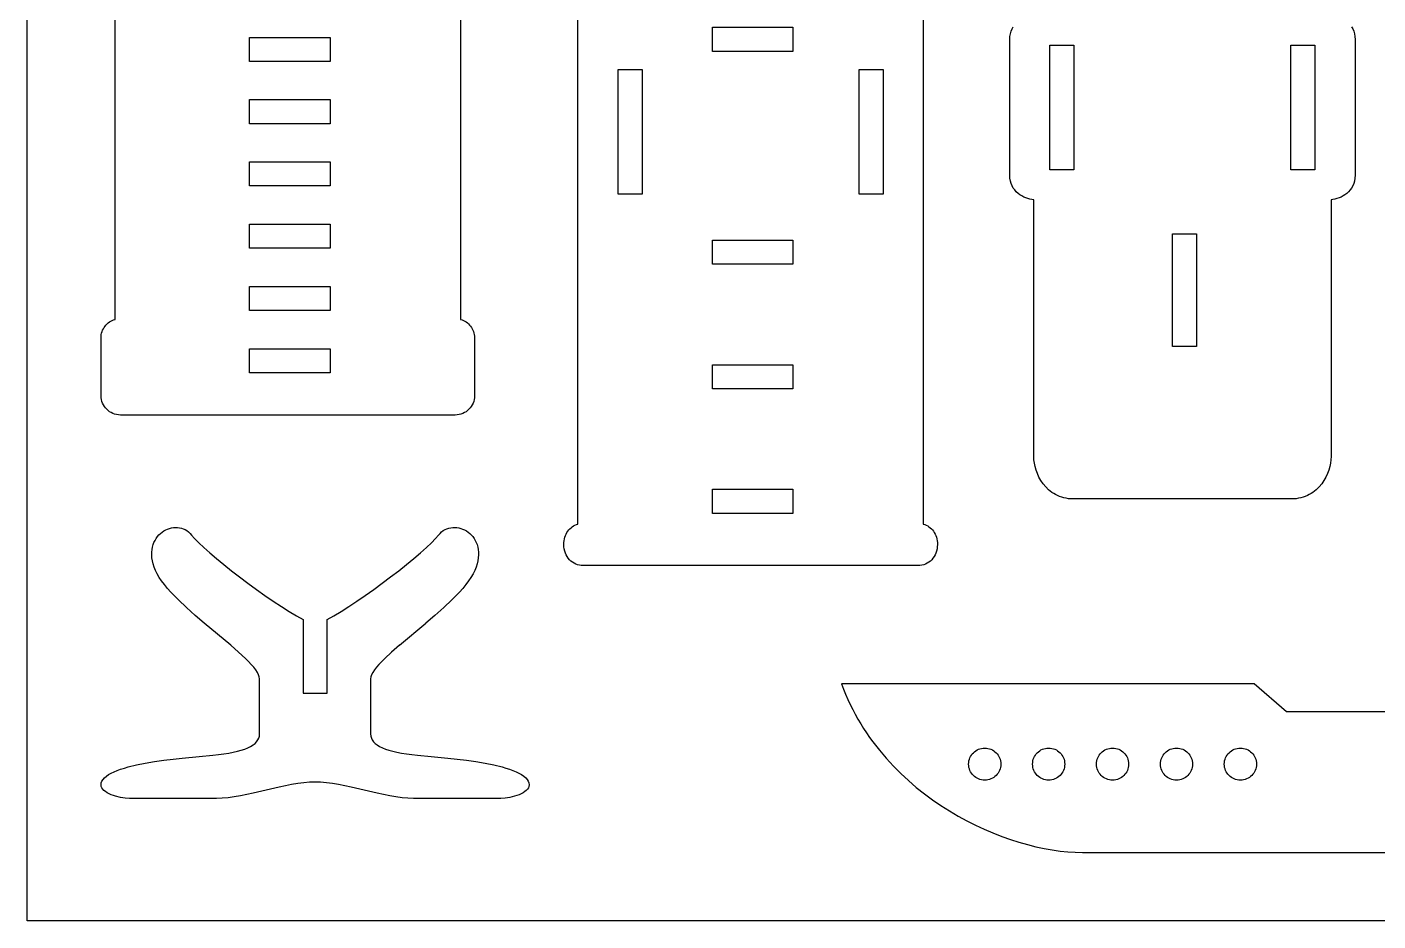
# Model space of a CAD drawing. Extents: x -4267 to 4267, y -2692 to 2692.
# Drawn here: x 60 to 2081, y 48 to 1385 of the extents above; entities that cross this region are included whole.
import ezdxf

# ---------------------------------------------------------------- set-up
doc = ezdxf.new("R2010")
doc.units = 0
doc.header["$MEASUREMENT"] = 0
doc.layers.get('0').update_dxf_attribs({"linetype": 'CONTINUOUS'})

msp = doc.modelspace()

# ---------------------------------------------------------------- linework, layer by layer
for p, q in [((60.1, 48.1), (60.1, 2692.4)), ((191.8, 948.1), (191.8, 2206.4)), ((708.7, 2206.4), (708.7, 948.1)), ((884.3, 641.7), (884.3, 1891)), ((1401.1, 1891), (1401.1, 641.7)), ((1085.6, 1349), (1085.6, 1385)), ((1085.6, 1385), (1205.8, 1385)), ((1205.8, 1385), (1205.8, 1349)), ((1530.6, 1371.1), (1531.3, 1375.2)), ((1531.3, 1375.2), (1532.4, 1379)), ((1532.4, 1379), (1533.9, 1382.6)), ((1533.9, 1382.6), (1535.7, 1385.8)), ((2041.8, 1385.8), (2043.6, 1382.6)), ((2043.6, 1382.6), (2045.1, 1379)), ((2045.1, 1379), (2046.2, 1375.2)), ((2046.2, 1375.2), (2046.9, 1371.1)), ((393.2, 1333.9), (393.2, 1369.9)), ((393.2, 1369.9), (513.4, 1369.9)), ((513.4, 1369.9), (513.4, 1333.9)), ((1530.3, 1366.7), (1530.6, 1371.1)), ((1530.3, 1163.6), (1530.3, 1366.7)), ((1590.4, 1358.3), (1626.5, 1358.3)), ((1590.4, 1172), (1590.4, 1358.3)), ((1626.5, 1358.3), (1626.5, 1172)), ((1951, 1172), (1951, 1358.3)), ((1951, 1358.3), (1987, 1358.3)), ((1987, 1358.3), (1987, 1172)), ((2046.9, 1371.1), (2047.1, 1366.7)), ((2047.1, 1366.7), (2047.1, 1163.6)), ((1205.8, 1349), (1085.6, 1349)), ((513.4, 1333.9), (393.2, 1333.9)), ((944.4, 1321.9), (980.5, 1321.9)), ((944.4, 1135.6), (944.4, 1321.9)), ((980.5, 1321.9), (980.5, 1135.6)), ((1305, 1135.6), (1305, 1321.9)), ((1305, 1321.9), (1341, 1321.9)), ((1341, 1321.9), (1341, 1135.6)), ((393.2, 1240.7), (393.2, 1276.8)), ((393.2, 1276.8), (513.4, 1276.8)), ((513.4, 1276.8), (513.4, 1240.7)), ((513.4, 1240.7), (393.2, 1240.7)), ((393.2, 1183.6), (513.4, 1183.6)), ((393.2, 1147.6), (393.2, 1183.6)), ((513.4, 1183.6), (513.4, 1147.6)), ((1530.6, 1159.2), (1530.3, 1163.6)), ((1531.3, 1155), (1530.6, 1159.2)), ((1532.4, 1151.2), (1531.3, 1155)), ((1626.5, 1172), (1590.4, 1172)), ((1987, 1172), (1951, 1172)), ((2046.2, 1155), (2045.1, 1151.2)), ((2046.9, 1159.2), (2046.2, 1155)), ((2047.1, 1163.6), (2046.9, 1159.2)), ((513.4, 1147.6), (393.2, 1147.6)), ((980.5, 1135.6), (944.4, 1135.6)), ((1341, 1135.6), (1305, 1135.6)), ((1533.9, 1147.7), (1532.4, 1151.2)), ((1535.7, 1144.5), (1533.9, 1147.7)), ((1537.8, 1141.6), (1535.7, 1144.5)), ((1540.2, 1138.9), (1537.8, 1141.6)), ((1542.8, 1136.6), (1540.2, 1138.9)), ((1545.6, 1134.5), (1542.8, 1136.6)), ((1548.5, 1132.7), (1545.6, 1134.5)), ((1551.5, 1131.1), (1548.5, 1132.7)), ((2029, 1132.7), (2026, 1131.1)), ((2031.9, 1134.5), (2029, 1132.7)), ((2034.7, 1136.6), (2031.9, 1134.5)), ((2037.3, 1138.9), (2034.7, 1136.6)), ((2039.6, 1141.6), (2037.3, 1138.9)), ((2041.8, 1144.5), (2039.6, 1141.6)), ((2043.6, 1147.7), (2041.8, 1144.5)), ((2045.1, 1151.2), (2043.6, 1147.7)), ((1554.5, 1129.8), (1551.5, 1131.1)), ((1557.6, 1128.8), (1554.5, 1129.8)), ((1560.6, 1127.9), (1557.6, 1128.8)), ((1563.5, 1127.4), (1560.6, 1127.9)), ((1566.4, 1127), (1563.5, 1127.4)), ((1566.4, 742.7), (1566.4, 1127)), ((2013.9, 1127.4), (2011.1, 1127)), ((2011.1, 1127), (2011.1, 742.7)), ((2016.9, 1127.9), (2013.9, 1127.4)), ((2019.9, 1128.8), (2016.9, 1127.9)), ((2023, 1129.8), (2019.9, 1128.8)), ((2026, 1131.1), (2023, 1129.8)), ((393.2, 1054.4), (393.2, 1090.5)), ((393.2, 1090.5), (513.4, 1090.5)), ((513.4, 1090.5), (513.4, 1054.4)), ((1773.7, 907.5), (1773.7, 1075.8)), ((1773.7, 1075.8), (1809.8, 1075.8)), ((1809.8, 1075.8), (1809.8, 907.5)), ((513.4, 1054.4), (393.2, 1054.4)), ((1085.6, 1066.5), (1205.8, 1066.5)), ((1085.6, 1030.4), (1085.6, 1066.5)), ((1205.8, 1066.5), (1205.8, 1030.4)), ((1205.8, 1030.4), (1085.6, 1030.4)), ((393.2, 961.3), (393.2, 997.3)), ((393.2, 997.3), (513.4, 997.3)), ((513.4, 997.3), (513.4, 961.3)), ((513.4, 961.3), (393.2, 961.3)), ((172.4, 929.8), (173.2, 931.9)), ((173.2, 931.9), (174.3, 934)), ((174.3, 934), (175.4, 936)), ((175.4, 936), (176.8, 937.9)), ((176.8, 937.9), (178.2, 939.6)), ((178.2, 939.6), (179.9, 941.3)), ((179.9, 941.3), (181.6, 942.8)), ((181.6, 942.8), (183.4, 944.2)), ((183.4, 944.2), (185.4, 945.4)), ((185.4, 945.4), (187.5, 946.5)), ((187.5, 946.5), (189.6, 947.4)), ((189.6, 947.4), (191.8, 948.1)), ((708.7, 948.1), (710.9, 947.4)), ((710.9, 947.4), (713, 946.5)), ((713, 946.5), (715.1, 945.4)), ((715.1, 945.4), (717.1, 944.2)), ((717.1, 944.2), (718.9, 942.8)), ((718.9, 942.8), (720.6, 941.3)), ((720.6, 941.3), (722.2, 939.6)), ((722.2, 939.6), (723.7, 937.9)), ((723.7, 937.9), (725, 936)), ((725, 936), (726.2, 934)), ((726.2, 934), (727.3, 931.9)), ((727.3, 931.9), (728.1, 929.8)), ((728.1, 929.8), (728.8, 927.5)), ((170.8, 920.4), (170.9, 922.8)), ((170.8, 833.8), (170.8, 920.4)), ((170.9, 922.8), (171.2, 925.2)), ((171.2, 925.2), (171.7, 927.5)), ((171.7, 927.5), (172.4, 929.8)), ((728.8, 927.5), (729.3, 925.2)), ((729.3, 925.2), (729.6, 922.8)), ((729.6, 922.8), (729.7, 920.4)), ((729.7, 920.4), (729.7, 833.8)), ((393.2, 868.1), (393.2, 904.2)), ((393.2, 904.2), (513.4, 904.2)), ((513.4, 904.2), (513.4, 868.1)), ((1809.8, 907.5), (1773.7, 907.5)), ((1085.6, 844.1), (1085.6, 880.2)), ((1085.6, 880.2), (1205.8, 880.2)), ((1205.8, 880.2), (1205.8, 844.1)), ((513.4, 868.1), (393.2, 868.1)), ((170.9, 830.9), (170.8, 833.8)), ((171.4, 828.1), (170.9, 830.9)), ((729.5, 830.9), (729.1, 828.1)), ((729.7, 833.8), (729.5, 830.9)), ((1205.8, 844.1), (1085.6, 844.1)), ((172.1, 825.3), (171.4, 828.1)), ((173.1, 822.7), (172.1, 825.3)), ((174.3, 820.1), (173.1, 822.7)), ((175.8, 817.8), (174.3, 820.1)), ((177.5, 815.5), (175.8, 817.8)), ((179.3, 813.5), (177.5, 815.5)), ((181.4, 811.6), (179.3, 813.5)), ((183.6, 809.9), (181.4, 811.6)), ((186, 808.5), (183.6, 809.9)), ((188.6, 807.3), (186, 808.5)), ((714.5, 808.5), (711.9, 807.3)), ((716.9, 809.9), (714.5, 808.5)), ((719.1, 811.6), (716.9, 809.9)), ((721.2, 813.5), (719.1, 811.6)), ((723, 815.5), (721.2, 813.5)), ((724.7, 817.7), (723, 815.5)), ((726.2, 820.1), (724.7, 817.7)), ((727.4, 822.6), (726.2, 820.1)), ((728.4, 825.3), (727.4, 822.6)), ((729.1, 828.1), (728.4, 825.3)), ((191.2, 806.3), (188.6, 807.3)), ((194, 805.6), (191.2, 806.3)), ((196.9, 805.1), (194, 805.6)), ((199.8, 805), (196.9, 805.1)), ((700.7, 805), (199.8, 805)), ((703.6, 805.1), (700.7, 805)), ((706.5, 805.6), (703.6, 805.1)), ((709.3, 806.3), (706.5, 805.6)), ((711.9, 807.3), (709.3, 806.3)), ((1566.6, 738.1), (1566.4, 742.7)), ((1567.2, 733.1), (1566.6, 738.1)), ((1568.2, 728), (1567.2, 733.1)), ((1569.7, 722.7), (1568.2, 728)), ((2009.2, 728), (2007.7, 722.7)), ((2010.3, 733.1), (2009.2, 728)), ((2010.9, 738.1), (2010.3, 733.1)), ((2011.1, 742.7), (2010.9, 738.1)), ((1571.7, 717.4), (1569.7, 722.7)), ((1574.1, 712.1), (1571.7, 717.4)), ((1576.9, 707), (1574.1, 712.1)), ((2003.4, 712.1), (2000.5, 707)), ((2005.8, 717.4), (2003.4, 712.1)), ((2007.7, 722.7), (2005.8, 717.4)), ((1085.6, 657.8), (1085.6, 693.9)), ((1085.6, 693.9), (1205.8, 693.9)), ((1205.8, 693.9), (1205.8, 657.8)), ((1580.3, 702.1), (1576.9, 707)), ((1584.2, 697.4), (1580.3, 702.1)), ((1588.5, 693.1), (1584.2, 697.4)), ((1593.4, 689.2), (1588.5, 693.1)), ((1596.1, 687.5), (1593.4, 689.2)), ((1598.9, 685.9), (1596.1, 687.5)), ((1981.4, 687.5), (1978.6, 685.9)), ((1984, 689.2), (1981.4, 687.5)), ((1988.9, 693.1), (1984, 689.2)), ((1993.3, 697.4), (1988.9, 693.1)), ((1997.2, 702), (1993.3, 697.4)), ((2000.5, 707), (1997.2, 702)), ((1601.8, 684.4), (1598.9, 685.9)), ((1604.9, 683.2), (1601.8, 684.4)), ((1608.1, 682), (1604.9, 683.2)), ((1611.4, 681.1), (1608.1, 682)), ((1614.9, 680.4), (1611.4, 681.1)), ((1618.5, 679.8), (1614.9, 680.4)), ((1622.3, 679.5), (1618.5, 679.8)), ((1626.2, 679.4), (1622.3, 679.5)), ((1951.2, 679.4), (1626.2, 679.4)), ((1955.2, 679.5), (1951.2, 679.4)), ((1958.9, 679.8), (1955.2, 679.5)), ((1962.6, 680.4), (1958.9, 679.8)), ((1966.1, 681.1), (1962.6, 680.4)), ((1969.4, 682), (1966.1, 681.1)), ((1972.6, 683.2), (1969.4, 682)), ((1975.7, 684.4), (1972.6, 683.2)), ((1978.6, 685.9), (1975.7, 684.4)), ((1205.8, 657.8), (1085.6, 657.8)), ((257.4, 625.6), (259.8, 627.9)), ((259.8, 627.9), (262.2, 629.9)), ((262.2, 629.9), (264.9, 631.7)), ((264.9, 631.7), (267.6, 633.2)), ((267.6, 633.2), (270.4, 634.4)), ((270.4, 634.4), (273.3, 635.4)), ((273.3, 635.4), (276.3, 636.2)), ((276.3, 636.2), (279.3, 636.7)), ((279.3, 636.7), (282.2, 636.9)), ((282.2, 636.9), (285.2, 636.8)), ((285.2, 636.8), (288.2, 636.4)), ((288.2, 636.4), (291.1, 635.7)), ((291.1, 635.7), (293.9, 634.8)), ((293.9, 634.8), (296.7, 633.5)), ((296.7, 633.5), (299.3, 632)), ((299.3, 632), (301.8, 630.1)), ((301.8, 630.1), (304.1, 627.9)), ((304.1, 627.9), (306.3, 625.4)), ((675.9, 625.4), (678.1, 627.9)), ((678.1, 627.9), (680.4, 630.1)), ((680.4, 630.1), (682.9, 632)), ((682.9, 632), (685.6, 633.5)), ((685.6, 633.5), (688.3, 634.8)), ((688.3, 634.8), (691.1, 635.7)), ((691.1, 635.7), (694, 636.4)), ((694, 636.4), (697, 636.8)), ((697, 636.8), (700, 636.9)), ((700, 636.9), (703, 636.7)), ((703, 636.7), (705.9, 636.2)), ((705.9, 636.2), (708.9, 635.4)), ((708.9, 635.4), (711.8, 634.4)), ((711.8, 634.4), (714.6, 633.2)), ((714.6, 633.2), (717.4, 631.7)), ((717.4, 631.7), (720, 629.9)), ((720, 629.9), (722.5, 627.9)), ((722.5, 627.9), (724.8, 625.6)), ((865.7, 624.6), (866.7, 626.9)), ((866.7, 626.9), (867.9, 629.1)), ((867.9, 629.1), (869.2, 631.1)), ((869.2, 631.1), (870.7, 633)), ((870.7, 633), (872.3, 634.7)), ((872.3, 634.7), (874.1, 636.3)), ((874.1, 636.3), (875.9, 637.7)), ((875.9, 637.7), (877.9, 639)), ((877.9, 639), (879.9, 640)), ((879.9, 640), (882.1, 641)), ((882.1, 641), (884.3, 641.7)), ((1401.1, 641.7), (1403.4, 641)), ((1403.4, 641), (1405.5, 640)), ((1405.5, 640), (1407.6, 639)), ((1407.6, 639), (1409.5, 637.7)), ((1409.5, 637.7), (1411.4, 636.3)), ((1411.4, 636.3), (1413.1, 634.7)), ((1413.1, 634.7), (1414.7, 633)), ((1414.7, 633), (1416.2, 631.1)), ((1416.2, 631.1), (1417.5, 629.1)), ((1417.5, 629.1), (1418.7, 626.9)), ((1418.7, 626.9), (1419.7, 624.6)), ((247.1, 603.8), (247.8, 607.5)), ((247.8, 607.5), (248.8, 611.1)), ((248.8, 611.1), (250, 614.4)), ((250, 614.4), (251.6, 617.5)), ((251.6, 617.5), (253.3, 620.5)), ((253.3, 620.5), (255.3, 623.2)), ((255.3, 623.2), (257.4, 625.6)), ((306.3, 625.4), (310.9, 620.1)), ((310.9, 620.1), (317, 613.8)), ((317, 613.8), (324.6, 606.7)), ((324.6, 606.7), (333.5, 598.8)), ((648.7, 598.8), (657.6, 606.7)), ((657.6, 606.7), (665.2, 613.8)), ((665.2, 613.8), (671.4, 620.1)), ((671.4, 620.1), (675.9, 625.4)), ((724.8, 625.6), (726.9, 623.2)), ((726.9, 623.2), (728.9, 620.5)), ((728.9, 620.5), (730.7, 617.5)), ((730.7, 617.5), (732.2, 614.4)), ((732.2, 614.4), (733.4, 611.1)), ((733.4, 611.1), (734.4, 607.5)), ((734.4, 607.5), (735.1, 603.8)), ((863.3, 611.3), (863.4, 614.2)), ((863.4, 607.8), (863.3, 611.3)), ((863.4, 614.2), (863.7, 617)), ((863.9, 604.6), (863.4, 607.8)), ((863.7, 617), (864.2, 619.6)), ((864.2, 619.6), (864.9, 622.2)), ((864.9, 622.2), (865.7, 624.6)), ((1419.7, 624.6), (1420.6, 622.2)), ((1420.6, 622.2), (1421.3, 619.6)), ((1421.3, 619.6), (1421.8, 617)), ((1422, 607.8), (1421.6, 604.6)), ((1421.8, 617), (1422.1, 614.2)), ((1422.2, 611.3), (1422, 607.8)), ((1422.1, 614.2), (1422.2, 611.3)), ((246.7, 599.8), (247.1, 603.8)), ((246.7, 595.7), (246.7, 599.8)), ((247, 591.4), (246.7, 595.7)), ((247.7, 586.9), (247, 591.4)), ((248.8, 582.2), (247.7, 586.9)), ((333.5, 598.8), (343.5, 590.3)), ((343.5, 590.3), (354.4, 581.4)), ((627.8, 581.4), (638.7, 590.3)), ((638.7, 590.3), (648.7, 598.8)), ((734.5, 586.9), (733.4, 582.2)), ((735.2, 591.4), (734.5, 586.9)), ((735.1, 603.8), (735.5, 599.8)), ((735.5, 595.7), (735.2, 591.4)), ((735.5, 599.8), (735.5, 595.7)), ((864.6, 601.5), (863.9, 604.6)), ((865.6, 598.5), (864.6, 601.5)), ((866.8, 595.7), (865.6, 598.5)), ((868.2, 593.1), (866.8, 595.7)), ((869.9, 590.7), (868.2, 593.1)), ((871.8, 588.5), (869.9, 590.7)), ((873.9, 586.5), (871.8, 588.5)), ((876.1, 584.8), (873.9, 586.5)), ((1411.6, 586.5), (1409.3, 584.8)), ((1413.6, 588.5), (1411.6, 586.5)), ((1415.5, 590.7), (1413.6, 588.5)), ((1417.2, 593.1), (1415.5, 590.7)), ((1418.6, 595.7), (1417.2, 593.1)), ((1419.9, 598.5), (1418.6, 595.7)), ((1420.9, 601.5), (1419.9, 598.5)), ((1421.6, 604.6), (1420.9, 601.5)), ((250.4, 577.4), (248.8, 582.2)), ((252.3, 572.4), (250.4, 577.4)), ((254.8, 567.3), (252.3, 572.4)), ((257.9, 562), (254.8, 567.3)), ((354.4, 581.4), (366, 572.1)), ((366, 572.1), (378.2, 562.7)), ((604.1, 562.7), (616.2, 572.1)), ((616.2, 572.1), (627.8, 581.4)), ((727.4, 567.3), (724.3, 562)), ((729.9, 572.4), (727.4, 567.3)), ((731.9, 577.4), (729.9, 572.4)), ((733.4, 582.2), (731.9, 577.4)), ((878.5, 583.3), (876.1, 584.8)), ((881, 582), (878.5, 583.3)), ((883.7, 581), (881, 582)), ((886.5, 580.3), (883.7, 581)), ((889.3, 579.9), (886.5, 580.3)), ((892.3, 579.7), (889.3, 579.9)), ((1393.2, 579.7), (892.3, 579.7)), ((1396.1, 579.9), (1393.2, 579.7)), ((1399, 580.3), (1396.1, 579.9)), ((1401.7, 581), (1399, 580.3)), ((1404.4, 582), (1401.7, 581)), ((1406.9, 583.3), (1404.4, 582)), ((1409.3, 584.8), (1406.9, 583.3)), ((261.5, 556.7), (257.9, 562)), ((265.7, 551.2), (261.5, 556.7)), ((270.3, 545.6), (265.7, 551.2)), ((378.2, 562.7), (390.7, 553.3)), ((390.7, 553.3), (403.4, 544)), ((578.9, 544), (591.6, 553.3)), ((591.6, 553.3), (604.1, 562.7)), ((716.5, 551.2), (711.9, 545.6)), ((720.7, 556.7), (716.5, 551.2)), ((724.3, 562), (720.7, 556.7)), ((275.3, 540), (270.3, 545.6)), ((280.7, 534.3), (275.3, 540)), ((286.5, 528.5), (280.7, 534.3)), ((298.7, 516.9), (286.5, 528.5)), ((403.4, 544), (416, 535)), ((416, 535), (428.5, 526.4)), ((428.5, 526.4), (440.7, 518.3)), ((541.5, 518.3), (553.7, 526.4)), ((553.7, 526.4), (566.2, 535)), ((566.2, 535), (578.9, 544)), ((695.7, 528.5), (683.5, 516.9)), ((701.5, 534.3), (695.7, 528.5)), ((706.9, 540), (701.5, 534.3)), ((711.9, 545.6), (706.9, 540)), ((311.8, 505.3), (298.7, 516.9)), ((440.7, 518.3), (452.3, 511)), ((452.3, 511), (463.1, 504.5)), ((519.1, 504.5), (529.9, 511)), ((529.9, 511), (541.5, 518.3)), ((683.5, 516.9), (670.4, 505.3)), ((325.3, 493.7), (311.8, 505.3)), ((364.9, 460.5), (325.3, 493.7)), ((463.1, 504.5), (473.1, 498.9)), ((473.1, 498.9), (473.1, 388.9)), ((509.1, 498.9), (519.1, 504.5)), ((509.1, 388.9), (509.1, 498.9)), ((617.3, 460.5), (656.9, 493.7)), ((670.4, 505.3), (656.9, 493.7)), ((376.6, 450.3), (364.9, 460.5)), ((386.9, 440.7), (376.6, 450.3)), ((605.6, 450.3), (595.3, 440.7)), ((617.3, 460.5), (605.6, 450.3)), ((391.5, 436.1), (386.9, 440.7)), ((395.6, 431.8), (391.5, 436.1)), ((399.2, 427.6), (395.6, 431.8)), ((402.2, 423.7), (399.2, 427.6)), ((583, 427.6), (580, 423.7)), ((586.6, 431.8), (583, 427.6)), ((590.7, 436.1), (586.6, 431.8)), ((595.3, 440.7), (590.7, 436.1)), ((404.7, 420), (402.2, 423.7)), ((406.5, 416.5), (404.7, 420)), ((407.6, 413.3), (406.5, 416.5)), ((408, 410.4), (407.6, 413.3)), ((408, 327.8), (408, 410.4)), ((574.6, 413.3), (574.2, 410.4)), ((574.2, 410.4), (574.2, 327.8)), ((575.7, 416.5), (574.6, 413.3)), ((577.5, 420), (575.7, 416.5)), ((580, 423.7), (577.5, 420)), ((473.1, 388.9), (509.1, 388.9)), ((1896.3, 403), (1278.7, 403)), ((1278.7, 403), (1281.7, 395)), ((1281.7, 395), (1284.9, 387.2)), ((1284.9, 387.2), (1288.3, 379.5)), ((1944.4, 360.9), (1896.3, 403)), ((1288.3, 379.5), (1291.8, 372)), ((1291.8, 372), (1295.5, 364.5)), ((1295.5, 364.5), (1299.3, 357.3)), ((1299.3, 357.3), (1303.3, 350.1)), ((1303.3, 350.1), (1307.5, 343.1)), ((4180.3, 360.9), (1944.4, 360.9)), ((406.9, 321.8), (407.7, 324.7)), ((407.7, 324.7), (408, 327.8)), ((574.2, 327.8), (574.5, 324.7)), ((574.5, 324.7), (575.3, 321.8)), ((1307.5, 343.1), (1311.8, 336.1)), ((1311.8, 336.1), (1316.2, 329.4)), ((1316.2, 329.4), (1320.8, 322.7)), ((374.9, 301.9), (380.7, 303.5)), ((380.7, 303.5), (385.9, 305.3)), ((385.9, 305.3), (390.5, 307.2)), ((390.5, 307.2), (394.6, 309.2)), ((394.6, 309.2), (398.2, 311.4)), ((398.2, 311.4), (401.2, 313.8)), ((401.2, 313.8), (403.6, 316.3)), ((403.6, 316.3), (405.5, 319)), ((405.5, 319), (406.9, 321.8)), ((575.3, 321.8), (576.7, 319)), ((576.7, 319), (578.6, 316.3)), ((578.6, 316.3), (581.1, 313.8)), ((581.1, 313.8), (584.1, 311.4)), ((584.1, 311.4), (587.6, 309.2)), ((587.6, 309.2), (591.7, 307.2)), ((591.7, 307.2), (596.3, 305.3)), ((596.3, 305.3), (601.5, 303.5)), ((601.5, 303.5), (607.3, 301.9)), ((1320.8, 322.7), (1325.5, 316.2)), ((1325.5, 316.2), (1335.3, 303.6)), ((1335.3, 303.6), (1345.6, 291.4)), ((1479.5, 302.7), (1481.5, 303.9)), ((1481.5, 303.9), (1483.6, 304.9)), ((1483.6, 304.9), (1485.8, 305.7)), ((1485.8, 305.7), (1488.1, 306.3)), ((1488.1, 306.3), (1490.5, 306.7)), ((1490.5, 306.7), (1493, 306.8)), ((1493, 306.8), (1495.4, 306.7)), ((1495.4, 306.7), (1497.8, 306.3)), ((1497.8, 306.3), (1500.1, 305.7)), ((1500.1, 305.7), (1502.3, 304.9)), ((1502.3, 304.9), (1504.4, 303.9)), ((1504.4, 303.9), (1506.4, 302.7)), ((1575.2, 302.7), (1577.1, 303.9)), ((1577.1, 303.9), (1579.2, 304.9)), ((1579.2, 304.9), (1581.4, 305.7)), ((1581.4, 305.7), (1583.8, 306.3)), ((1583.8, 306.3), (1586.1, 306.7)), ((1586.1, 306.7), (1588.6, 306.8)), ((1588.6, 306.8), (1591.1, 306.7)), ((1591.1, 306.7), (1593.4, 306.3)), ((1593.4, 306.3), (1595.7, 305.7)), ((1595.7, 305.7), (1598, 304.9)), ((1598, 304.9), (1600.1, 303.9)), ((1600.1, 303.9), (1602, 302.7)), ((1670.8, 302.7), (1672.8, 303.9)), ((1672.8, 303.9), (1674.9, 304.9)), ((1674.9, 304.9), (1677.1, 305.7)), ((1677.1, 305.7), (1679.4, 306.3)), ((1679.4, 306.3), (1681.8, 306.7)), ((1681.8, 306.7), (1684.2, 306.8)), ((1684.2, 306.8), (1686.7, 306.7)), ((1686.7, 306.7), (1689.1, 306.3)), ((1689.1, 306.3), (1691.4, 305.7)), ((1691.4, 305.7), (1693.6, 304.9)), ((1693.6, 304.9), (1695.7, 303.9)), ((1695.7, 303.9), (1697.7, 302.7)), ((1766.4, 302.7), (1768.4, 303.9)), ((1768.4, 303.9), (1770.5, 304.9)), ((1770.5, 304.9), (1772.7, 305.7)), ((1772.7, 305.7), (1775, 306.3)), ((1775, 306.3), (1777.4, 306.7)), ((1777.4, 306.7), (1779.8, 306.8)), ((1779.8, 306.8), (1782.3, 306.7)), ((1782.3, 306.7), (1784.7, 306.3)), ((1784.7, 306.3), (1787, 305.7)), ((1787, 305.7), (1789.2, 304.9)), ((1789.2, 304.9), (1791.3, 303.9)), ((1791.3, 303.9), (1793.3, 302.7)), ((1862, 302.7), (1864, 303.9)), ((1864, 303.9), (1866.1, 304.9)), ((1866.1, 304.9), (1868.3, 305.7)), ((1868.3, 305.7), (1870.6, 306.3)), ((1870.6, 306.3), (1873, 306.7)), ((1873, 306.7), (1875.5, 306.8)), ((1875.5, 306.8), (1877.9, 306.7)), ((1877.9, 306.7), (1880.3, 306.3)), ((1880.3, 306.3), (1882.6, 305.7)), ((1882.6, 305.7), (1884.8, 304.9)), ((1884.8, 304.9), (1886.9, 303.9)), ((1886.9, 303.9), (1888.9, 302.7)), ((223.8, 281.5), (237, 284.1)), ((237, 284.1), (250.7, 286.5)), ((250.7, 286.5), (264.7, 288.5)), ((264.7, 288.5), (278.6, 290.3)), ((278.6, 290.3), (292.3, 291.8)), ((292.3, 291.8), (317.5, 294.2)), ((317.5, 294.2), (338.1, 296.1)), ((338.1, 296.1), (346.6, 296.9)), ((346.6, 296.9), (354.5, 297.9)), ((354.5, 297.9), (361.8, 299.1)), ((361.8, 299.1), (368.7, 300.4)), ((368.7, 300.4), (374.9, 301.9)), ((607.3, 301.9), (613.5, 300.4)), ((613.5, 300.4), (620.4, 299.1)), ((620.4, 299.1), (627.7, 297.9)), ((627.7, 297.9), (635.7, 296.9)), ((635.7, 296.9), (644.1, 296.1)), ((644.1, 296.1), (664.7, 294.2)), ((664.7, 294.2), (689.9, 291.8)), ((689.9, 291.8), (703.6, 290.3)), ((703.6, 290.3), (717.5, 288.5)), ((717.5, 288.5), (731.5, 286.5)), ((731.5, 286.5), (745.3, 284.1)), ((745.3, 284.1), (758.4, 281.5)), ((1345.6, 291.4), (1356.3, 279.8)), ((1468.9, 282.8), (1469.1, 285.2)), ((1469.1, 285.2), (1469.4, 287.6)), ((1469.4, 287.6), (1470, 289.9)), ((1470, 289.9), (1470.8, 292.1)), ((1470.8, 292.1), (1471.8, 294.2)), ((1471.8, 294.2), (1473, 296.2)), ((1473, 296.2), (1474.4, 298.1)), ((1474.4, 298.1), (1476, 299.8)), ((1476, 299.8), (1477.7, 301.3)), ((1477.7, 301.3), (1479.5, 302.7)), ((1506.4, 302.7), (1508.3, 301.3)), ((1508.3, 301.3), (1510, 299.8)), ((1510, 299.8), (1511.5, 298.1)), ((1511.5, 298.1), (1512.9, 296.2)), ((1512.9, 296.2), (1514.1, 294.2)), ((1514.1, 294.2), (1515.1, 292.1)), ((1515.1, 292.1), (1515.9, 289.9)), ((1515.9, 289.9), (1516.5, 287.6)), ((1516.5, 287.6), (1516.9, 285.2)), ((1516.9, 285.2), (1517, 282.8)), ((1564.6, 282.8), (1564.7, 285.2)), ((1564.7, 285.2), (1565, 287.6)), ((1565, 287.6), (1565.6, 289.9)), ((1565.6, 289.9), (1566.4, 292.1)), ((1566.4, 292.1), (1567.5, 294.2)), ((1567.5, 294.2), (1568.7, 296.2)), ((1568.7, 296.2), (1570, 298.1)), ((1570, 298.1), (1571.6, 299.8)), ((1571.6, 299.8), (1573.3, 301.3)), ((1573.3, 301.3), (1575.2, 302.7)), ((1602, 302.7), (1603.9, 301.3)), ((1603.9, 301.3), (1605.6, 299.8)), ((1605.6, 299.8), (1607.1, 298.1)), ((1607.1, 298.1), (1608.5, 296.2)), ((1608.5, 296.2), (1609.7, 294.2)), ((1609.7, 294.2), (1610.7, 292.1)), ((1610.7, 292.1), (1611.6, 289.9)), ((1611.6, 289.9), (1612.1, 287.6)), ((1612.1, 287.6), (1612.5, 285.2)), ((1612.5, 285.2), (1612.6, 282.8)), ((1660.2, 282.8), (1660.3, 285.2)), ((1660.3, 285.2), (1660.7, 287.6)), ((1660.7, 287.6), (1661.3, 289.9)), ((1661.3, 289.9), (1662.1, 292.1)), ((1662.1, 292.1), (1663.1, 294.2)), ((1663.1, 294.2), (1664.3, 296.2)), ((1664.3, 296.2), (1665.7, 298.1)), ((1665.7, 298.1), (1667.2, 299.8)), ((1667.2, 299.8), (1668.9, 301.3)), ((1668.9, 301.3), (1670.8, 302.7)), ((1697.7, 302.7), (1699.5, 301.3)), ((1699.5, 301.3), (1701.2, 299.8)), ((1701.2, 299.8), (1702.8, 298.1)), ((1702.8, 298.1), (1704.1, 296.2)), ((1704.1, 296.2), (1705.4, 294.2)), ((1705.4, 294.2), (1706.4, 292.1)), ((1706.4, 292.1), (1707.2, 289.9)), ((1707.2, 289.9), (1707.8, 287.6)), ((1707.8, 287.6), (1708.1, 285.2)), ((1708.1, 285.2), (1708.3, 282.8)), ((1755.8, 282.8), (1755.9, 285.2)), ((1755.9, 285.2), (1756.3, 287.6)), ((1756.3, 287.6), (1756.9, 289.9)), ((1756.9, 289.9), (1757.7, 292.1)), ((1757.7, 292.1), (1758.7, 294.2)), ((1758.7, 294.2), (1759.9, 296.2)), ((1759.9, 296.2), (1761.3, 298.1)), ((1761.3, 298.1), (1762.8, 299.8)), ((1762.8, 299.8), (1764.5, 301.3)), ((1764.5, 301.3), (1766.4, 302.7)), ((1793.3, 302.7), (1795.1, 301.3)), ((1795.1, 301.3), (1796.8, 299.8)), ((1796.8, 299.8), (1798.4, 298.1)), ((1798.4, 298.1), (1799.8, 296.2)), ((1799.8, 296.2), (1801, 294.2)), ((1801, 294.2), (1802, 292.1)), ((1802, 292.1), (1802.8, 289.9)), ((1802.8, 289.9), (1803.4, 287.6)), ((1803.4, 287.6), (1803.7, 285.2)), ((1803.7, 285.2), (1803.9, 282.8)), ((1851.4, 282.8), (1851.5, 285.2)), ((1851.5, 285.2), (1851.9, 287.6)), ((1851.9, 287.6), (1852.5, 289.9)), ((1852.5, 289.9), (1853.3, 292.1)), ((1853.3, 292.1), (1854.3, 294.2)), ((1854.3, 294.2), (1855.5, 296.2)), ((1855.5, 296.2), (1856.9, 298.1)), ((1856.9, 298.1), (1858.5, 299.8)), ((1858.5, 299.8), (1860.2, 301.3)), ((1860.2, 301.3), (1862, 302.7)), ((1888.9, 302.7), (1890.7, 301.3)), ((1890.7, 301.3), (1892.5, 299.8)), ((1892.5, 299.8), (1894, 298.1)), ((1894, 298.1), (1895.4, 296.2)), ((1895.4, 296.2), (1896.6, 294.2)), ((1896.6, 294.2), (1897.6, 292.1)), ((1897.6, 292.1), (1898.4, 289.9)), ((1898.4, 289.9), (1899, 287.6)), ((1899, 287.6), (1899.4, 285.2)), ((1899.4, 285.2), (1899.5, 282.8)), ((176.1, 262.4), (178.9, 264.8)), ((178.9, 264.8), (182.2, 267.1)), ((182.2, 267.1), (186.1, 269.3)), ((186.1, 269.3), (190.4, 271.3)), ((190.4, 271.3), (195.1, 273.3)), ((195.1, 273.3), (200.2, 275.1)), ((200.2, 275.1), (205.7, 276.9)), ((205.7, 276.9), (211.4, 278.5)), ((211.4, 278.5), (223.8, 281.5)), ((758.4, 281.5), (770.8, 278.5)), ((770.8, 278.5), (776.6, 276.9)), ((776.6, 276.9), (782, 275.1)), ((782, 275.1), (787.1, 273.3)), ((787.1, 273.3), (791.8, 271.3)), ((791.8, 271.3), (796.1, 269.3)), ((796.1, 269.3), (800, 267.1)), ((800, 267.1), (803.3, 264.8)), ((803.3, 264.8), (806.2, 262.4)), ((1356.3, 279.8), (1367.3, 268.7)), ((1367.3, 268.7), (1378.8, 258.1)), ((1469.1, 280.3), (1468.9, 282.8)), ((1469.4, 277.9), (1469.1, 280.3)), ((1470, 275.6), (1469.4, 277.9)), ((1470.8, 273.4), (1470, 275.6)), ((1471.8, 271.3), (1470.8, 273.4)), ((1473, 269.3), (1471.8, 271.3)), ((1474.4, 267.5), (1473, 269.3)), ((1476, 265.8), (1474.4, 267.5)), ((1477.7, 264.2), (1476, 265.8)), ((1479.5, 262.9), (1477.7, 264.2)), ((1481.5, 261.7), (1479.5, 262.9)), ((1506.4, 262.9), (1504.4, 261.7)), ((1508.3, 264.2), (1506.4, 262.9)), ((1510, 265.8), (1508.3, 264.2)), ((1511.5, 267.5), (1510, 265.8)), ((1512.9, 269.3), (1511.5, 267.5)), ((1514.1, 271.3), (1512.9, 269.3)), ((1515.1, 273.4), (1514.1, 271.3)), ((1515.9, 275.6), (1515.1, 273.4)), ((1516.5, 277.9), (1515.9, 275.6)), ((1516.9, 280.3), (1516.5, 277.9)), ((1517, 282.8), (1516.9, 280.3)), ((1564.7, 280.3), (1564.6, 282.8)), ((1565, 277.9), (1564.7, 280.3)), ((1565.6, 275.6), (1565, 277.9)), ((1566.4, 273.4), (1565.6, 275.6)), ((1567.5, 271.3), (1566.4, 273.4)), ((1568.7, 269.3), (1567.5, 271.3)), ((1570, 267.5), (1568.7, 269.3)), ((1571.6, 265.8), (1570, 267.5)), ((1573.3, 264.2), (1571.6, 265.8)), ((1575.2, 262.9), (1573.3, 264.2)), ((1577.1, 261.7), (1575.2, 262.9)), ((1602, 262.9), (1600.1, 261.7)), ((1603.9, 264.2), (1602, 262.9)), ((1605.6, 265.8), (1603.9, 264.2)), ((1607.1, 267.5), (1605.6, 265.8)), ((1608.5, 269.3), (1607.1, 267.5)), ((1609.7, 271.3), (1608.5, 269.3)), ((1610.7, 273.4), (1609.7, 271.3)), ((1611.6, 275.6), (1610.7, 273.4)), ((1612.1, 277.9), (1611.6, 275.6)), ((1612.5, 280.3), (1612.1, 277.9)), ((1612.6, 282.8), (1612.5, 280.3)), ((1660.3, 280.3), (1660.2, 282.8)), ((1660.7, 277.9), (1660.3, 280.3)), ((1661.3, 275.6), (1660.7, 277.9)), ((1662.1, 273.4), (1661.3, 275.6)), ((1663.1, 271.3), (1662.1, 273.4)), ((1664.3, 269.3), (1663.1, 271.3)), ((1665.7, 267.5), (1664.3, 269.3)), ((1667.2, 265.8), (1665.7, 267.5)), ((1668.9, 264.2), (1667.2, 265.8)), ((1670.8, 262.9), (1668.9, 264.2)), ((1672.8, 261.7), (1670.8, 262.9)), ((1697.7, 262.9), (1695.7, 261.7)), ((1699.5, 264.2), (1697.7, 262.9)), ((1701.2, 265.8), (1699.5, 264.2)), ((1702.8, 267.5), (1701.2, 265.8)), ((1704.1, 269.3), (1702.8, 267.5)), ((1705.4, 271.3), (1704.1, 269.3)), ((1706.4, 273.4), (1705.4, 271.3)), ((1707.2, 275.6), (1706.4, 273.4)), ((1707.8, 277.9), (1707.2, 275.6)), ((1708.1, 280.3), (1707.8, 277.9)), ((1708.3, 282.8), (1708.1, 280.3)), ((1755.9, 280.3), (1755.8, 282.8)), ((1756.3, 277.9), (1755.9, 280.3)), ((1756.9, 275.6), (1756.3, 277.9)), ((1757.7, 273.4), (1756.9, 275.6)), ((1758.7, 271.3), (1757.7, 273.4)), ((1759.9, 269.3), (1758.7, 271.3)), ((1761.3, 267.5), (1759.9, 269.3)), ((1762.8, 265.8), (1761.3, 267.5)), ((1764.5, 264.2), (1762.8, 265.8)), ((1766.4, 262.9), (1764.5, 264.2)), ((1768.4, 261.7), (1766.4, 262.9)), ((1793.3, 262.9), (1791.3, 261.7)), ((1795.1, 264.2), (1793.3, 262.9)), ((1796.8, 265.8), (1795.1, 264.2)), ((1798.4, 267.5), (1796.8, 265.8)), ((1799.8, 269.3), (1798.4, 267.5)), ((1801, 271.3), (1799.8, 269.3)), ((1802, 273.4), (1801, 271.3)), ((1802.8, 275.6), (1802, 273.4)), ((1803.4, 277.9), (1802.8, 275.6)), ((1803.7, 280.3), (1803.4, 277.9)), ((1803.9, 282.8), (1803.7, 280.3)), ((1851.5, 280.3), (1851.4, 282.8)), ((1851.9, 277.9), (1851.5, 280.3)), ((1852.5, 275.6), (1851.9, 277.9)), ((1853.3, 273.4), (1852.5, 275.6)), ((1854.3, 271.3), (1853.3, 273.4)), ((1855.5, 269.3), (1854.3, 271.3)), ((1856.9, 267.5), (1855.5, 269.3)), ((1858.5, 265.8), (1856.9, 267.5)), ((1860.2, 264.2), (1858.5, 265.8)), ((1862, 262.9), (1860.2, 264.2)), ((1864, 261.7), (1862, 262.9)), ((1888.9, 262.9), (1886.9, 261.7)), ((1890.7, 264.2), (1888.9, 262.9)), ((1892.5, 265.8), (1890.7, 264.2)), ((1894, 267.5), (1892.5, 265.8)), ((1895.4, 269.3), (1894, 267.5)), ((1896.6, 271.3), (1895.4, 269.3)), ((1897.6, 273.4), (1896.6, 271.3)), ((1898.4, 275.6), (1897.6, 273.4)), ((1899, 277.9), (1898.4, 275.6)), ((1899.4, 280.3), (1899, 277.9)), ((1899.5, 282.8), (1899.4, 280.3)), ((170.8, 251.6), (171.1, 254.5)), ((171.1, 249.4), (170.8, 251.6)), ((171.1, 254.5), (172.1, 257.3)), ((171.9, 247.3), (171.1, 249.4)), ((173.3, 245.3), (171.9, 247.3)), ((172.1, 257.3), (173.8, 259.9)), ((175.1, 243.4), (173.3, 245.3)), ((173.8, 259.9), (176.1, 262.4)), ((177.4, 241.6), (175.1, 243.4)), ((437.1, 248.1), (398.4, 239.2)), ((446.7, 250.2), (437.1, 248.1)), ((456, 252), (446.7, 250.2)), ((465.2, 253.6), (456, 252)), ((474.2, 254.8), (465.2, 253.6)), ((482.8, 255.5), (474.2, 254.8)), ((491.1, 255.8), (482.8, 255.5)), ((499.4, 255.5), (491.1, 255.8)), ((508.1, 254.8), (499.4, 255.5)), ((517, 253.6), (508.1, 254.8)), ((526.2, 252), (517, 253.6)), ((535.6, 250.2), (526.2, 252)), ((545.1, 248.1), (535.6, 250.2)), ((583.8, 239.2), (545.1, 248.1)), ((807.1, 243.4), (804.8, 241.6)), ((806.2, 262.4), (808.4, 259.9)), ((808.9, 245.3), (807.1, 243.4)), ((808.4, 259.9), (810.1, 257.3)), ((810.3, 247.3), (808.9, 245.3)), ((810.1, 257.3), (811.1, 254.5)), ((811.1, 249.4), (810.3, 247.3)), ((811.1, 254.5), (811.4, 251.6)), ((811.4, 251.6), (811.1, 249.4)), ((1378.8, 258.1), (1390.6, 248)), ((1390.6, 248), (1402.6, 238.4)), ((1483.6, 260.6), (1481.5, 261.7)), ((1485.8, 259.8), (1483.6, 260.6)), ((1488.1, 259.2), (1485.8, 259.8)), ((1490.5, 258.9), (1488.1, 259.2)), ((1493, 258.7), (1490.5, 258.9)), ((1495.4, 258.9), (1493, 258.7)), ((1497.8, 259.2), (1495.4, 258.9)), ((1500.1, 259.8), (1497.8, 259.2)), ((1502.3, 260.6), (1500.1, 259.8)), ((1504.4, 261.7), (1502.3, 260.6)), ((1579.2, 260.6), (1577.1, 261.7)), ((1581.4, 259.8), (1579.2, 260.6)), ((1583.8, 259.2), (1581.4, 259.8)), ((1586.1, 258.9), (1583.8, 259.2)), ((1588.6, 258.7), (1586.1, 258.9)), ((1591.1, 258.9), (1588.6, 258.7)), ((1593.4, 259.2), (1591.1, 258.9)), ((1595.7, 259.8), (1593.4, 259.2)), ((1598, 260.6), (1595.7, 259.8)), ((1600.1, 261.7), (1598, 260.6)), ((1674.9, 260.6), (1672.8, 261.7)), ((1677.1, 259.8), (1674.9, 260.6)), ((1679.4, 259.2), (1677.1, 259.8)), ((1681.8, 258.9), (1679.4, 259.2)), ((1684.2, 258.7), (1681.8, 258.9)), ((1686.7, 258.9), (1684.2, 258.7)), ((1689.1, 259.2), (1686.7, 258.9)), ((1691.4, 259.8), (1689.1, 259.2)), ((1693.6, 260.6), (1691.4, 259.8)), ((1695.7, 261.7), (1693.6, 260.6)), ((1770.5, 260.6), (1768.4, 261.7)), ((1772.7, 259.8), (1770.5, 260.6)), ((1775, 259.2), (1772.7, 259.8)), ((1777.4, 258.9), (1775, 259.2)), ((1779.8, 258.7), (1777.4, 258.9)), ((1782.3, 258.9), (1779.8, 258.7)), ((1784.7, 259.2), (1782.3, 258.9)), ((1787, 259.8), (1784.7, 259.2)), ((1789.2, 260.6), (1787, 259.8)), ((1791.3, 261.7), (1789.2, 260.6)), ((1866.1, 260.6), (1864, 261.7)), ((1868.3, 259.8), (1866.1, 260.6)), ((1870.6, 259.2), (1868.3, 259.8)), ((1873, 258.9), (1870.6, 259.2)), ((1875.5, 258.7), (1873, 258.9)), ((1877.9, 258.9), (1875.5, 258.7)), ((1880.3, 259.2), (1877.9, 258.9)), ((1882.6, 259.8), (1880.3, 259.2)), ((1884.8, 260.6), (1882.6, 259.8)), ((1886.9, 261.7), (1884.8, 260.6)), ((180, 240), (177.4, 241.6)), ((182.8, 238.4), (180, 240)), ((186, 237), (182.8, 238.4)), ((189.3, 235.8), (186, 237)), ((192.7, 234.7), (189.3, 235.8)), ((199.8, 232.9), (192.7, 234.7)), ((206.9, 231.8), (199.8, 232.9)), ((213.4, 231.5), (206.9, 231.8)), ((343.7, 231.5), (213.4, 231.5)), ((352.2, 231.7), (343.7, 231.5)), ((361, 232.5), (352.2, 231.7)), ((370.1, 233.7), (361, 232.5)), ((379.4, 235.3), (370.1, 233.7)), ((388.8, 237.1), (379.4, 235.3)), ((398.4, 239.2), (388.8, 237.1)), ((593.4, 237.1), (583.8, 239.2)), ((602.9, 235.3), (593.4, 237.1)), ((612.1, 233.7), (602.9, 235.3)), ((621.2, 232.5), (612.1, 233.7)), ((630, 231.7), (621.2, 232.5)), ((638.5, 231.5), (630, 231.7)), ((768.8, 231.5), (638.5, 231.5)), ((775.3, 231.8), (768.8, 231.5)), ((782.4, 232.9), (775.3, 231.8)), ((789.5, 234.7), (782.4, 232.9)), ((792.9, 235.8), (789.5, 234.7)), ((796.2, 237), (792.9, 235.8)), ((799.4, 238.4), (796.2, 237)), ((802.3, 240), (799.4, 238.4)), ((804.8, 241.6), (802.3, 240)), ((1402.6, 238.4), (1415, 229.3)), ((1415, 229.3), (1427.5, 220.7)), ((1427.5, 220.7), (1440.2, 212.7)), ((1440.2, 212.7), (1453.1, 205.1)), ((1453.1, 205.1), (1466.1, 198)), ((1466.1, 198), (1479.1, 191.4)), ((1479.1, 191.4), (1492.2, 185.4)), ((1492.2, 185.4), (1505.3, 179.8)), ((1505.3, 179.8), (1518.4, 174.7)), ((1518.4, 174.7), (1531.4, 170.1)), ((1531.4, 170.1), (1544.2, 166)), ((1544.2, 166), (1557, 162.3)), ((1557, 162.3), (1569.6, 159.2)), ((1569.6, 159.2), (1581.9, 156.6)), ((1581.9, 156.6), (1594, 154.4)), ((1594, 154.4), (1605.8, 152.7)), ((1605.8, 152.7), (1617.4, 151.5)), ((1617.4, 151.5), (1628.5, 150.8)), ((1628.5, 150.8), (1639.3, 150.6)), ((1639.3, 150.6), (4031.2, 150.6)), ((4267, 48.1), (60.1, 48.1))]:
    msp.add_line(p, q)

doc.saveas('drawing.dxf')
